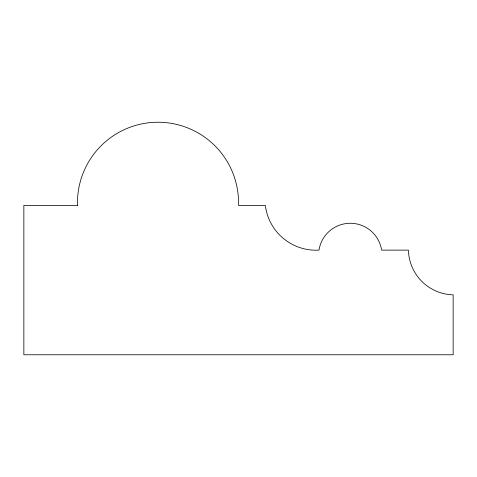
<?xml version="1.0" encoding="UTF-8"?>
<svg xmlns="http://www.w3.org/2000/svg" width="477" height="477" viewBox="0 0 477 477"><rect width="100%" height="100%" fill="white"/><g stroke="black" fill="none" stroke-linecap="round" stroke-linejoin="round"><path stroke-width="0.72" d="M77.512 205.396L23.85 205.396L23.85 354.769L453.15 354.769L453.15 294.834A45.852 45.852 0 0 1 408.431 250.115L381.6 250.115A31.673 31.673 0 0 0 318.994 250.115A51.021 51.021 0 0 1 265.331 205.396L238.5 205.396A80.535 80.535 0 0 0 158.006 122.231A80.535 80.535 0 0 0 77.512 205.396"/></g></svg>
